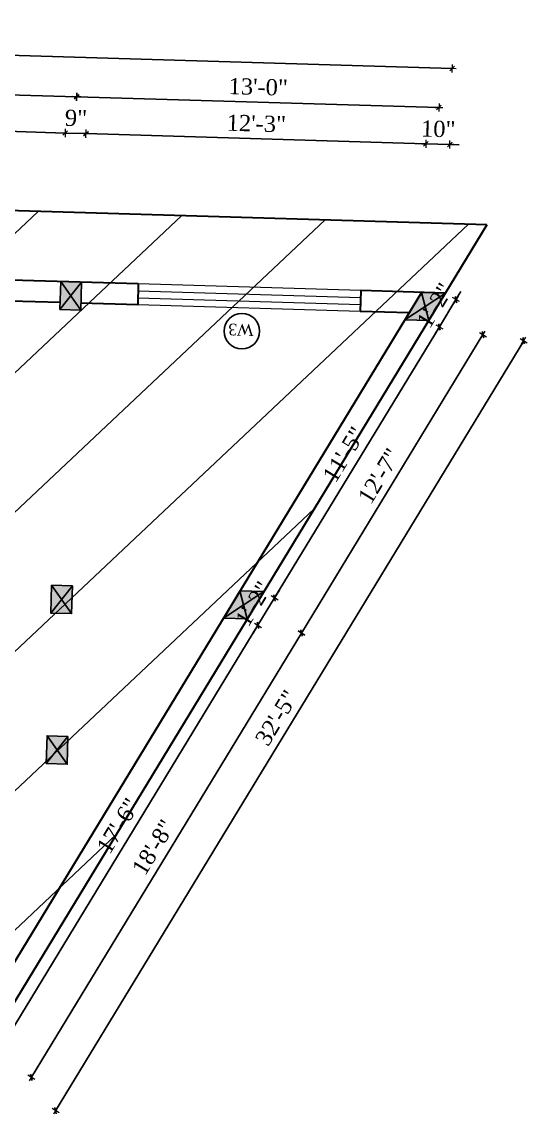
# Model space of a CAD drawing. Header units: inches. Extents: x 4069 to 291496, y -47643 to 12535.
# Drawn here: x 134562.4 to 134780.4, y -20660.1 to -20188.9 of the extents above; entities that cross this region are included whole.
import ezdxf

# ---------------------------------------------------------------- set-up
doc = ezdxf.new("R2010")
doc.units = ezdxf.units.IN
doc.header["$LTSCALE"] = 5
doc.header["$MEASUREMENT"] = 0
for name, color, linetype, lineweight in [('A-WALL', 7, 'Continuous', 9), ('Dimension', 7, 'Continuous', 18), ('Dw', 2, 'Continuous', 18)]:
    doc.layers.add(name, color=color, linetype=linetype, lineweight=lineweight)
doc.layers.add('dim line', color=7, linetype='Continuous', lineweight=15, true_color=0xfab2b2)
doc.layers.add('TEXT', color=6, linetype='Continuous')
doc.layers.add('WALL', color=7, linetype='Continuous')
doc.styles.add('ordinary', font='times.ttf')
doc.dimstyles.new('Copy of 96', dxfattribs={"dimtxt": 7, "dimasz": 4, "dimexe": 0.5, "dimexo": 0.5, "dimgap": 3, "dimtad": 1, "dimdec": 1, "dimzin": 11, "dimdsep": 46, "dimlunit": 4, "dimtxsty": 'ordinary', "dimblk": 'OBLIQUE', "dimcen": 0.09, "dimse1": 1, "dimse2": 1, "dimclrt": 6, "dimazin": 0, "dimtfac": 1, "dimtdec": 1, "dimtix": 1, "dimtmove": 2, "dimatfit": 3, "dimldrblk": 'leader', "dimfxl": 0.5, "dimfxlon": 1, "dimtolj": 1, "dimtzin": 0, "dimarcsym": 0})

# ---------------------------------------------------------------- blocks, each defined once
blk = doc.blocks.new('c2a')
at = {"color": 1, "ltscale": 5}
for p, q in [((18091.63, 4625.76), (18084.82, 4613.76)), ((18101.98, 4625.76), (18091.63, 4625.76)), ((18095.17, 4613.76), (18101.98, 4625.76)), ((18084.82, 4613.76), (18095.17, 4613.76))]:
    blk.add_line(p, q, dxfattribs=at)
blk = doc.blocks.new('oblique')
at = {"color": 0, "lineweight": -2}
blk.add_line((0.25, 0.25), (-0.25, -0.25), dxfattribs=at)
at = {"layer": 'dim line', "lineweight": 9}
for p, q in [((-0.4375, 0), (0.4375, 0)), ((0, 0.4375), (0, -0.4375))]:
    blk.add_line(p, q, dxfattribs=at)
blk = doc.blocks.new('*D3540')
at = {"layer": 'A-WALL', "color": 0, "lineweight": -2, "ltscale": 50, "transparency": 16777216}
blk.add_line((134436.14, -20216.72), (134586.08, -20221.2), dxfattribs=at)
at = {"layer": 'Defpoints', "color": 0, "ltscale": 50, "transparency": 16777216}
for p in [(134586.08, -20221.2), (134433.76, -20296.61), (134583.69, -20301.09)]:
    blk.add_point(p, dxfattribs=at)
at = {"layer": 'A-WALL', "color": 0, "lineweight": -2, "ltscale": 50, "transparency": 16777216, "xscale": 4, "yscale": 4, "zscale": 4}
for p, rotation in [((134436.14, -20216.72), 178.289985428096), ((134586.08, -20221.2), 358.289985428096)]:
    blk.add_blockref('oblique', p, dxfattribs=dict(at, rotation=rotation))
at = {"layer": 'A-WALL', "color": 6, "ltscale": 50, "transparency": 16777216, "insert": (134511.31, -20212.4), "char_height": 7, "attachment_point": 5, "rotation": 358.29, "style": 'ordinary'}
blk.add_mtext('\\A1;12\'-6"', dxfattribs=at)
blk = doc.blocks.new('_OBLIQUE')
at = {"color": 0, "linetype": 'ByBlock'}
blk.add_line((-0.5, -0.5), (0.5, 0.5), dxfattribs=at)
blk = doc.blocks.new('leader')
at = {"layer": 'Dimension'}
for p, q in [((0, -4.33), (0, 4.33)), ((-4.42, 0), (4.42, 0))]:
    blk.add_line(p, q, dxfattribs=at)
blk = doc.blocks.new('*D3541')
at = {"layer": 'A-WALL', "color": 0, "lineweight": -2, "ltscale": 50, "transparency": 16777216}
blk.add_line((134586.08, -20221.2), (134742.33, -20225.86), dxfattribs=at)
at = {"layer": 'Defpoints', "color": 0, "ltscale": 50, "transparency": 16777216}
for p in [(134742.33, -20225.86), (134583.69, -20301.09), (134739.95, -20305.75)]:
    blk.add_point(p, dxfattribs=at)
at = {"layer": 'A-WALL', "color": 0, "lineweight": -2, "ltscale": 50, "transparency": 16777216, "xscale": 4, "yscale": 4, "zscale": 4}
for p, rotation in [((134586.08, -20221.2), 178.289985428096), ((134742.33, -20225.86), 358.289985428096)]:
    blk.add_blockref('oblique', p, dxfattribs=dict(at, rotation=rotation))
at = {"layer": 'A-WALL', "color": 6, "ltscale": 50, "transparency": 16777216, "insert": (134664.4, -20216.97), "char_height": 7, "attachment_point": 5, "rotation": 358.29, "style": 'ordinary'}
blk.add_mtext('\\A1;13\'-0"', dxfattribs=at)
blk = doc.blocks.new('*D3542')
at = {"layer": 'A-WALL', "color": 0, "lineweight": -2, "ltscale": 50, "transparency": 16777216}
blk.add_line((134175.27, -20191.9), (134748.01, -20209), dxfattribs=at)
at = {"layer": 'Defpoints', "color": 0, "ltscale": 50, "transparency": 16777216}
for p in [(134748.01, -20209), (134172.38, -20288.81), (134745.12, -20305.91)]:
    blk.add_point(p, dxfattribs=at)
at = {"layer": 'A-WALL', "color": 0, "lineweight": -2, "ltscale": 50, "transparency": 16777216, "xscale": 4, "yscale": 4, "zscale": 4}
for p, rotation in [((134175.27, -20191.9), 178.289985428096), ((134748.01, -20209), 358.289985428096)]:
    blk.add_blockref('oblique', p, dxfattribs=dict(at, rotation=rotation))
at = {"layer": 'A-WALL', "color": 6, "ltscale": 50, "transparency": 16777216, "insert": (134461.84, -20193.88), "char_height": 7, "attachment_point": 5, "rotation": 358.29, "style": 'ordinary'}
blk.add_mtext('\\A1;47\'-9"', dxfattribs=at)
blk = doc.blocks.new('*D3543')
at = {"layer": 'A-WALL', "color": 0, "lineweight": -2, "ltscale": 50, "transparency": 16777216}
for p, q in [((134749.69, -20308.68), (134751.76, -20305.27)), ((134749.69, -20308.68), (134742.52, -20320.47)), ((134742.52, -20320.47), (134740.44, -20323.89))]:
    blk.add_line(p, q, dxfattribs=at)
at = {"layer": 'Defpoints', "color": 0, "ltscale": 50, "transparency": 16777216}
for p in [(134745.12, -20305.91), (134737.95, -20317.7), (134742.52, -20320.47)]:
    blk.add_point(p, dxfattribs=at)
at = {"layer": 'A-WALL', "color": 0, "lineweight": -2, "ltscale": 50, "transparency": 16777216, "xscale": 4, "yscale": 4, "zscale": 4}
for p, rotation in [((134749.69, -20308.68), 238.7014709224726), ((134742.52, -20320.47), 58.70147092247258)]:
    blk.add_blockref('oblique', p, dxfattribs=dict(at, rotation=rotation))
at = {"layer": 'A-WALL', "color": 6, "ltscale": 50, "transparency": 16777216, "insert": (134740.55, -20311.2), "char_height": 7, "attachment_point": 5, "rotation": 58.7015, "style": 'ordinary'}
blk.add_mtext('\\A1;1\'-2"', dxfattribs=at)
blk = doc.blocks.new('*D3544')
at = {"layer": 'A-WALL', "color": 0, "lineweight": -2, "ltscale": 50, "transparency": 16777216}
blk.add_line((134742.52, -20320.47), (134671.43, -20437.41), dxfattribs=at)
at = {"layer": 'Defpoints', "color": 0, "ltscale": 50, "transparency": 16777216}
for p in [(134737.95, -20317.7), (134666.86, -20434.63), (134671.43, -20437.41)]:
    blk.add_point(p, dxfattribs=at)
at = {"layer": 'A-WALL', "color": 0, "lineweight": -2, "ltscale": 50, "transparency": 16777216, "xscale": 4, "yscale": 4, "zscale": 4}
for p, rotation in [((134742.52, -20320.47), 58.70147092371825), ((134671.43, -20437.41), 238.7014709237183)]:
    blk.add_blockref('oblique', p, dxfattribs=dict(at, rotation=rotation))
at = {"layer": 'A-WALL', "color": 6, "ltscale": 50, "transparency": 16777216, "insert": (134701.37, -20375.53), "char_height": 7, "attachment_point": 5, "rotation": 58.7015, "style": 'ordinary'}
blk.add_mtext('\\A1;11\'-5"', dxfattribs=at)
blk = doc.blocks.new('*D3545')
at = {"layer": 'A-WALL', "color": 0, "lineweight": -2, "ltscale": 50, "transparency": 16777216}
for p, q in [((134671.43, -20437.41), (134673.5, -20433.99)), ((134671.43, -20437.41), (134664.26, -20449.2)), ((134664.26, -20449.2), (134662.18, -20452.61))]:
    blk.add_line(p, q, dxfattribs=at)
at = {"layer": 'Defpoints', "color": 0, "ltscale": 50, "transparency": 16777216}
for p in [(134666.86, -20434.63), (134659.69, -20446.42), (134664.26, -20449.2)]:
    blk.add_point(p, dxfattribs=at)
at = {"layer": 'A-WALL', "color": 0, "lineweight": -2, "ltscale": 50, "transparency": 16777216, "xscale": 4, "yscale": 4, "zscale": 4}
for p, rotation in [((134671.43, -20437.41), 238.7014709237183), ((134664.26, -20449.2), 58.70147092371821)]:
    blk.add_blockref('oblique', p, dxfattribs=dict(at, rotation=rotation))
at = {"layer": 'A-WALL', "color": 6, "ltscale": 50, "transparency": 16777216, "insert": (134662.29, -20439.92), "char_height": 7, "attachment_point": 5, "rotation": 58.7015, "style": 'ordinary'}
blk.add_mtext('\\A1;1\'-2"', dxfattribs=at)
blk = doc.blocks.new('*D3546')
at = {"layer": 'A-WALL', "color": 0, "lineweight": -2, "ltscale": 50, "transparency": 16777216}
blk.add_line((134664.26, -20449.2), (134554.93, -20629.01), dxfattribs=at)
at = {"layer": 'Defpoints', "color": 0, "ltscale": 50, "transparency": 16777216}
for p in [(134659.69, -20446.42), (134550.37, -20626.24), (134554.93, -20629.01)]:
    blk.add_point(p, dxfattribs=at)
at = {"layer": 'A-WALL', "color": 0, "lineweight": -2, "ltscale": 50, "transparency": 16777216, "xscale": 4, "yscale": 4, "zscale": 4}
for p, rotation in [((134664.26, -20449.2), 58.70147092371825), ((134554.93, -20629.01), 238.7014709237183)]:
    blk.add_blockref('oblique', p, dxfattribs=dict(at, rotation=rotation))
at = {"layer": 'A-WALL', "color": 6, "ltscale": 50, "transparency": 16777216, "insert": (134603.98, -20535.69), "char_height": 7, "attachment_point": 5, "rotation": 58.7015, "style": 'ordinary'}
blk.add_mtext('\\A1;17\'-6"', dxfattribs=at)
blk = doc.blocks.new('*D3548')
at = {"layer": 'A-WALL', "color": 0, "lineweight": -2, "ltscale": 50, "transparency": 16777216}
blk.add_line((134566.57, -20644.16), (134683.06, -20452.55), dxfattribs=at)
at = {"layer": 'Defpoints', "color": 0, "ltscale": 50, "transparency": 16777216}
for p in [(134663.28, -20440.53), (134683.06, -20452.55), (134546.78, -20632.13)]:
    blk.add_point(p, dxfattribs=at)
at = {"layer": 'A-WALL', "color": 0, "lineweight": -2, "ltscale": 50, "transparency": 16777216, "xscale": 4, "yscale": 4, "zscale": 4}
for p, rotation in [((134683.06, -20452.55), 58.70147092241027), ((134566.57, -20644.16), 238.7014709224103)]:
    blk.add_blockref('oblique', p, dxfattribs=dict(at, rotation=rotation))
at = {"layer": 'A-WALL', "color": 6, "ltscale": 50, "transparency": 16777216, "insert": (134619.21, -20544.95), "char_height": 7, "attachment_point": 5, "rotation": 58.7015, "style": 'ordinary'}
blk.add_mtext('\\A1;18\'-8"', dxfattribs=at)
blk = doc.blocks.new('*D3549')
at = {"layer": 'A-WALL', "color": 0, "lineweight": -2, "ltscale": 50, "transparency": 16777216}
blk.add_line((134683.06, -20452.55), (134761.32, -20323.83), dxfattribs=at)
at = {"layer": 'Defpoints', "color": 0, "ltscale": 50, "transparency": 16777216}
for p in [(134741.54, -20311.8), (134761.32, -20323.83), (134663.28, -20440.53)]:
    blk.add_point(p, dxfattribs=at)
at = {"layer": 'A-WALL', "color": 0, "lineweight": -2, "ltscale": 50, "transparency": 16777216, "xscale": 4, "yscale": 4, "zscale": 4}
for p, rotation in [((134761.32, -20323.83), 58.70147092371824), ((134683.06, -20452.55), 238.7014709237183)]:
    blk.add_blockref('oblique', p, dxfattribs=dict(at, rotation=rotation))
at = {"layer": 'A-WALL', "color": 6, "ltscale": 50, "transparency": 16777216, "insert": (134716.57, -20384.78), "char_height": 7, "attachment_point": 5, "rotation": 58.7015, "style": 'ordinary'}
blk.add_mtext('\\A1;12\'-7"', dxfattribs=at)
blk = doc.blocks.new('*D3550')
at = {"layer": 'A-WALL', "color": 0, "lineweight": -2, "ltscale": 50, "transparency": 16777216}
blk.add_line((134778.9, -20326.44), (134576.97, -20658.57), dxfattribs=at)
at = {"layer": 'Defpoints', "color": 0, "ltscale": 50, "transparency": 16777216}
for p in [(134745.12, -20305.91), (134543.2, -20638.03), (134576.97, -20658.57)]:
    blk.add_point(p, dxfattribs=at)
at = {"layer": 'A-WALL', "color": 0, "lineweight": -2, "ltscale": 50, "transparency": 16777216, "xscale": 4, "yscale": 4, "zscale": 4}
for p, rotation in [((134778.9, -20326.44), 58.70147092240713), ((134576.97, -20658.57), 238.7014709224071)]:
    blk.add_blockref('oblique', p, dxfattribs=dict(at, rotation=rotation))
at = {"layer": 'A-WALL', "color": 6, "ltscale": 50, "transparency": 16777216, "insert": (134672.33, -20489.1), "char_height": 7, "attachment_point": 5, "rotation": 58.7015, "style": 'ordinary'}
blk.add_mtext('\\A1;32\'-5"', dxfattribs=at)
blk = doc.blocks.new('*D3562')
at = {"layer": 'A-WALL', "color": 0, "lineweight": -2, "ltscale": 50, "transparency": 16777216}
for p, q in [((134736.69, -20241.5), (134732.69, -20241.38)), ((134747.03, -20241.81), (134736.69, -20241.5)), ((134747.03, -20241.81), (134751.03, -20241.93))]:
    blk.add_line(p, q, dxfattribs=at)
at = {"layer": 'Defpoints', "color": 0, "ltscale": 50, "transparency": 16777216}
for p in [(134736.69, -20241.5), (134734.78, -20305.6), (134745.12, -20305.91)]:
    blk.add_point(p, dxfattribs=at)
at = {"layer": 'A-WALL', "color": 0, "lineweight": -2, "ltscale": 50, "transparency": 16777216, "xscale": 4, "yscale": 4, "zscale": 4}
for p, rotation in [((134736.69, -20241.5), 358.289985428096), ((134747.03, -20241.81), 178.289985428096)]:
    blk.add_blockref('oblique', p, dxfattribs=dict(at, rotation=rotation))
at = {"layer": 'A-WALL', "color": 6, "ltscale": 50, "transparency": 16777216, "insert": (134742.06, -20235.1), "char_height": 7, "attachment_point": 5, "rotation": 358.29, "style": 'ordinary'}
blk.add_mtext('\\A1;10"', dxfattribs=at)
blk = doc.blocks.new('*D3563')
at = {"layer": 'A-WALL', "color": 0, "lineweight": -2, "ltscale": 50, "transparency": 16777216}
blk.add_line((134736.69, -20241.5), (134590.1, -20237.12), dxfattribs=at)
at = {"layer": 'Defpoints', "color": 0, "ltscale": 50, "transparency": 16777216}
for p in [(134590.1, -20237.12), (134588.19, -20301.22), (134734.78, -20305.6)]:
    blk.add_point(p, dxfattribs=at)
at = {"layer": 'A-WALL', "color": 0, "lineweight": -2, "ltscale": 50, "transparency": 16777216, "xscale": 4, "yscale": 4, "zscale": 4}
for p, rotation in [((134590.1, -20237.12), 178.289985428096), ((134736.69, -20241.5), 358.289985428096)]:
    blk.add_blockref('oblique', p, dxfattribs=dict(at, rotation=rotation))
at = {"layer": 'A-WALL', "color": 6, "ltscale": 50, "transparency": 16777216, "insert": (134663.59, -20232.76), "char_height": 7, "attachment_point": 5, "rotation": 358.29, "style": 'ordinary'}
blk.add_mtext('\\A1;12\'-3"', dxfattribs=at)
blk = doc.blocks.new('*D3564')
at = {"layer": 'A-WALL', "color": 0, "lineweight": -2, "ltscale": 50, "transparency": 16777216}
for p, q in [((134581.11, -20236.86), (134577.11, -20236.74)), ((134590.1, -20237.12), (134581.11, -20236.86)), ((134590.1, -20237.12), (134594.1, -20237.24))]:
    blk.add_line(p, q, dxfattribs=at)
at = {"layer": 'Defpoints', "color": 0, "ltscale": 50, "transparency": 16777216}
for p in [(134581.11, -20236.86), (134579.2, -20300.95), (134588.19, -20301.22)]:
    blk.add_point(p, dxfattribs=at)
at = {"layer": 'A-WALL', "color": 0, "lineweight": -2, "ltscale": 50, "transparency": 16777216, "xscale": 4, "yscale": 4, "zscale": 4}
for p, rotation in [((134581.11, -20236.86), 358.289985428096), ((134590.1, -20237.12), 178.289985428096)]:
    blk.add_blockref('oblique', p, dxfattribs=dict(at, rotation=rotation))
at = {"layer": 'A-WALL', "color": 6, "ltscale": 50, "transparency": 16777216, "insert": (134585.8, -20230.42), "char_height": 7, "attachment_point": 5, "rotation": 358.29, "style": 'ordinary'}
blk.add_mtext('\\A1;9"', dxfattribs=at)
blk = doc.blocks.new('*D3565')
at = {"layer": 'A-WALL', "color": 0, "lineweight": -2, "ltscale": 50, "transparency": 16777216}
blk.add_line((134581.11, -20236.86), (134440.17, -20232.65), dxfattribs=at)
at = {"layer": 'Defpoints', "color": 0, "ltscale": 50, "transparency": 16777216}
for p in [(134440.17, -20232.65), (134438.26, -20296.75), (134579.2, -20300.95)]:
    blk.add_point(p, dxfattribs=at)
at = {"layer": 'A-WALL', "color": 0, "lineweight": -2, "ltscale": 50, "transparency": 16777216, "xscale": 4, "yscale": 4, "zscale": 4}
for p, rotation in [((134440.17, -20232.65), 178.289985428096), ((134581.11, -20236.86), 358.289985428096)]:
    blk.add_blockref('oblique', p, dxfattribs=dict(at, rotation=rotation))
at = {"layer": 'A-WALL', "color": 6, "ltscale": 50, "transparency": 16777216, "insert": (134510.84, -20228.18), "char_height": 7, "attachment_point": 5, "rotation": 358.29, "style": 'ordinary'}
blk.add_mtext('\\A1;11\'-9"', dxfattribs=at)

msp = doc.modelspace()

# ---------------------------------------------------------------- hatches: boundary and pattern name
at = {"layer": 'WALL', "linetype": 'ByBlock', "ltscale": 5, "true_color": 0xf8991e}
h = msp.add_hatch(dxfattribs=at)
h.set_pattern_fill('ANSI31', color=30, scale=350, angle=178.2899854)
h.set_pattern_definition([(223.29, (141958.237, -23107.454), (29.99899, -31.8453), [])])
h.paths.add_polyline_path([(134763.04307, -20276.42987), (134532.44589, -20655.71754), (134163.94143, -20644.71612), (134173.27142, -20258.82268)])
h = msp.add_hatch(color=30, dxfattribs=at)
h.dxf.hatch_style = 1
h.paths.add_polyline_path([(134583.51397, -20307.0862), (134588.19101, -20301.22316), (134579.19502, -20300.95459)])
h.paths.add_polyline_path([(134579.19502, -20300.95459), (134578.83693, -20312.94924), (134583.51397, -20307.0862)])
h.paths.add_polyline_path([(134583.51397, -20307.0862), (134578.83693, -20312.94924), (134587.83292, -20313.21781)])
h.paths.add_polyline_path([(134587.83292, -20313.21781), (134588.19101, -20301.22316), (134583.51397, -20307.0862)])
h = msp.add_hatch(color=30, dxfattribs=at)
h.dxf.hatch_style = 1
h.paths.add_polyline_path([(134736.36407, -20311.64943), (134734.77596, -20305.59934), (134727.60714, -20317.39067)])
h.paths.add_polyline_path([(134736.36407, -20311.64943), (134727.60714, -20317.39067), (134737.95219, -20317.69951)])
h.paths.add_polyline_path([(134737.95219, -20317.69951), (134745.12101, -20305.90818), (134736.36407, -20311.64943)])
h.paths.add_polyline_path([(134736.36407, -20311.64943), (134745.12101, -20305.90818), (134734.77596, -20305.59934)])
h = msp.add_hatch(color=30, dxfattribs=at)
h.dxf.hatch_style = 1
h.paths.add_polyline_path([(134579.60481, -20438.02786), (134584.28185, -20432.16482), (134575.28586, -20431.89625)])
h.paths.add_polyline_path([(134575.28586, -20431.89625), (134574.92777, -20443.8909), (134579.60481, -20438.02786)])
h.paths.add_polyline_path([(134579.60481, -20438.02786), (134574.92777, -20443.8909), (134583.92376, -20444.15947)])
h.paths.add_polyline_path([(134583.92376, -20444.15947), (134584.28185, -20432.16482), (134579.60481, -20438.02786)])
h = msp.add_hatch(color=30, dxfattribs=at)
h.dxf.hatch_style = 1
h.paths.add_polyline_path([(134658.10441, -20440.37141), (134656.5163, -20434.32132), (134649.34747, -20446.11265)])
h.paths.add_polyline_path([(134658.10441, -20440.37141), (134649.34747, -20446.11265), (134659.69252, -20446.42149)])
h.paths.add_polyline_path([(134659.69252, -20446.42149), (134666.86134, -20434.63017), (134658.10441, -20440.37141)])
h.paths.add_polyline_path([(134658.10441, -20440.37141), (134666.86134, -20434.63017), (134656.5163, -20434.32132)])
h = msp.add_hatch(color=30, dxfattribs=at)
h.dxf.hatch_style = 1
h.paths.add_polyline_path([(134577.66515, -20502.99891), (134582.34219, -20497.13587), (134573.34619, -20496.8673)])
h.paths.add_polyline_path([(134573.34619, -20496.8673), (134572.9881, -20508.86196), (134577.66515, -20502.99891)])
h.paths.add_polyline_path([(134577.66515, -20502.99891), (134572.9881, -20508.86196), (134581.9841, -20509.13053)])
h.paths.add_polyline_path([(134581.9841, -20509.13053), (134582.34219, -20497.13587), (134577.66515, -20502.99891)])

# ---------------------------------------------------------------- linework, layer by layer
at = {"color": 1, "ltscale": 5}
for p, q in [((134588.19101, -20301.22316), (134578.83693, -20312.94924)), ((134579.19502, -20300.95459), (134587.83292, -20313.21781)), ((134745.12101, -20305.90818), (134727.60714, -20317.39067)), ((134734.77596, -20305.59934), (134737.95219, -20317.69951)), ((134584.28185, -20432.16482), (134574.92777, -20443.8909)), ((134575.28586, -20431.89625), (134583.92376, -20444.15947)), ((134656.5163, -20434.32132), (134659.69252, -20446.42149)), ((134666.86134, -20434.63017), (134649.34747, -20446.11265)), ((134582.34219, -20497.13587), (134572.9881, -20508.86196)), ((134573.34619, -20496.8673), (134581.9841, -20509.13053))]:
    msp.add_line(p, q, dxfattribs=at)
at = {"layer": 'A-WALL', "lineweight": 30}
for p, q in [((134763.04307, -20276.42987), (134173.08698, -20258.81717)), ((134763.04307, -20276.42987), (134532.44589, -20655.71754)), ((134612.68002, -20301.95426), (134557.70451, -20300.313)), ((134612.68002, -20301.95426), (134612.41145, -20310.95025)), ((134734.77596, -20305.59934), (134532.85408, -20637.72171)), ((134708.63727, -20304.81899), (134708.3687, -20313.81498)), ((134745.12101, -20305.90818), (134708.63727, -20304.81899)), ((134578.92645, -20309.95058), (134557.43594, -20309.309)), ((134612.41145, -20310.95025), (134587.92245, -20310.21915)), ((134729.39934, -20314.44284), (134708.3687, -20313.81498))]:
    msp.add_line(p, q, dxfattribs=at)
at = {"layer": 'Dw', "color": 3}
for p, q in [((134708.63727, -20304.81899), (134612.68002, -20301.95426)), ((134612.5905, -20304.95292), (134708.54774, -20307.81765)), ((134708.3687, -20313.81498), (134612.41145, -20310.95025)), ((134612.50097, -20307.95159), (134708.45822, -20310.81632))]:
    msp.add_line(p, q, dxfattribs=at)
at = {"layer": 'TEXT'}
msp.add_circle((134657.34506, -20322.32068), 7.64038, dxfattribs=at)
at = {"layer": 'WALL', "color": 2, "linetype": 'ByBlock', "ltscale": 5}
for points in [[(134588.19101, -20301.22316), (134579.19502, -20300.95459), (134578.83693, -20312.94924), (134587.83292, -20313.21781)], [(134745.12101, -20305.90818), (134734.77596, -20305.59934), (134727.60714, -20317.39067), (134737.95219, -20317.69951)], [(134584.28185, -20432.16482), (134575.28586, -20431.89625), (134574.92777, -20443.8909), (134583.92376, -20444.15947)], [(134666.86134, -20434.63017), (134656.5163, -20434.32132), (134649.34747, -20446.11265), (134659.69252, -20446.42149)], [(134582.34219, -20497.13587), (134573.34619, -20496.8673), (134572.9881, -20508.86196), (134581.9841, -20509.13053)]]:
    msp.add_lwpolyline(points, close=True, dxfattribs=at)

# ---------------------------------------------------------------- block references
at = {"layer": 'WALL', "color": 2, "linetype": 'ByBlock', "ltscale": 5, "rotation": 178.2899854281387}
for p in [(152959.5653, -16233.87196), (152881.30564, -16362.59394)]:
    msp.add_blockref('c2a', p, dxfattribs=at)

# ---------------------------------------------------------------- texts
at = {"layer": 'TEXT', "style": 'ordinary'}
msp.add_text('W3', height=5, rotation=178.2903735, dxfattribs=at).set_placement((134662.46725, -20319.40811))

# ---------------------------------------------------------------- dimensions: what is measured, and where the dimension line sits
at = {"layer": 'A-WALL', "ltscale": 50}
for base, p1, p2, angle, picture, middle in [((134748.01417, -20208.99864), (134172.37619, -20288.80932), (134745.12101, -20305.90818), 178.2899854, '*D3542', (134461.83784, -20193.88148)), ((134586.07813, -20221.19695), (134433.75982, -20296.61273), (134583.69302, -20301.08887), 178.2899854, '*D3540', (134511.30731, -20212.40124)), ((134742.3336, -20225.86184), (134583.69302, -20301.08887), (134739.94849, -20305.75376), 178.2899854, '*D3541', (134664.40164, -20216.97176)), ((134440.17142, -20232.64872), (134579.19502, -20300.95459), (134438.25781, -20296.74701), 178.2899854, '*D3565', (134510.8361, -20228.18478)), ((134581.10863, -20236.8563), (134588.19101, -20301.22316), (134579.19502, -20300.95459), 178.2899854, '*D3564', (134585.8027, -20230.42285)), ((134590.10462, -20237.12487), (134734.77596, -20305.59934), (134588.19101, -20301.22316), 178.2899854, '*D3563', (134663.59287, -20232.75532)), ((134736.68957, -20241.50105), (134745.12101, -20305.90818), (134734.77596, -20305.59934), 178.2899854, '*D3562', (134742.05787, -20235.09783)), ((134761.31838, -20323.83066), (134663.27693, -20440.52583), (134741.5366, -20311.80385), 238.7014709, '*D3549', (134716.5741, -20384.77822)), ((134671.42587, -20437.40528), (134737.95219, -20317.69951), (134666.86134, -20434.63017), 58.7014709, '*D3544', (134701.36547, -20375.53176)), ((134664.25704, -20449.19661), (134666.86134, -20434.63017), (134659.69252, -20446.42149), 58.7014709, '*D3545', (134662.28739, -20439.92421)), ((134554.93247, -20629.01434), (134659.69252, -20446.42149), (134550.36795, -20626.23922), 58.7014709, '*D3546', (134603.98032, -20535.69203))]:
    dim = msp.add_linear_dim(base=base, p1=p1, p2=p2, angle=angle, dimstyle='Copy of 96', override={"dimdec": 0, "dimblk": 'oblique', "dimtdec": 0, "dimarcsym": 1}, dxfattribs=at)
    dim.commit()
    dim.dimension.update_dxf_attribs({"geometry": picture, "text_midpoint": middle})
for p1, p2, distance, picture, middle in [((134745.12101, -20305.90818), (134737.95219, -20317.69951), 5.34192, '*D3543', (134740.54705, -20311.20223)), ((134745.12101, -20305.90818), (134543.19912, -20638.03055), 39.52759, '*D3550', (134672.32948, -20489.09565)), ((134546.78354, -20632.13489), (134663.27693, -20440.52583), -23.15088, '*D3548', (134619.2062, -20544.94898))]:
    dim = msp.add_aligned_dim(p1=p1, p2=p2, distance=distance, dimstyle='Copy of 96', override={"dimdec": 0, "dimblk": 'oblique', "dimtdec": 0, "dimarcsym": 1}, dxfattribs=at)
    dim.commit()
    dim.dimension.update_dxf_attribs({"geometry": picture, "text_midpoint": middle})

doc.saveas('drawing.dxf')
